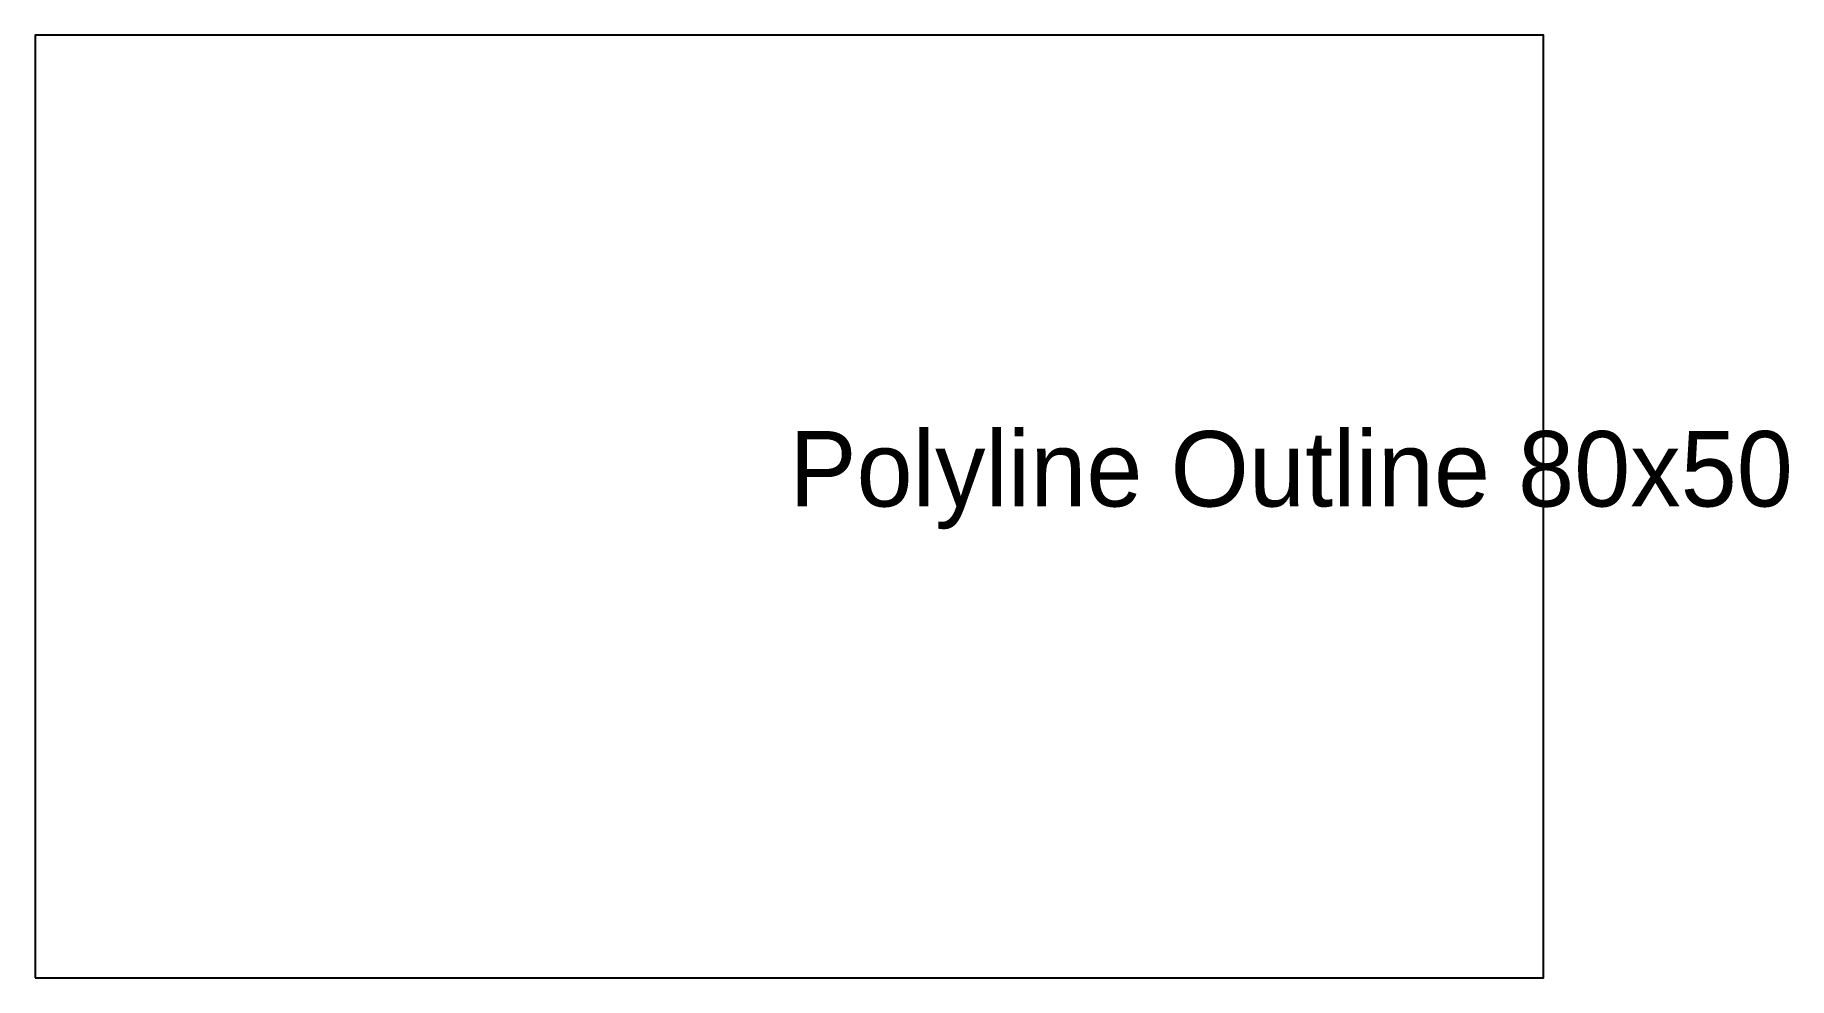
# Model space of a CAD drawing. Header units: metres. Extents: x 0 to 93, y 0 to 50.
import ezdxf

# ---------------------------------------------------------------- set-up
doc = ezdxf.new("R2010")
doc.units = ezdxf.units.M

msp = doc.modelspace()

# ---------------------------------------------------------------- linework, layer by layer
msp.add_lwpolyline([(0, 0), (80, 0), (80, 50), (0, 50)], close=True)

# ---------------------------------------------------------------- texts
at = {"layer": 'TEXT'}
msp.add_text('Polyline Outline 80x50', height=4, dxfattribs=at).set_placement((40, 25))

doc.saveas('drawing.dxf')
